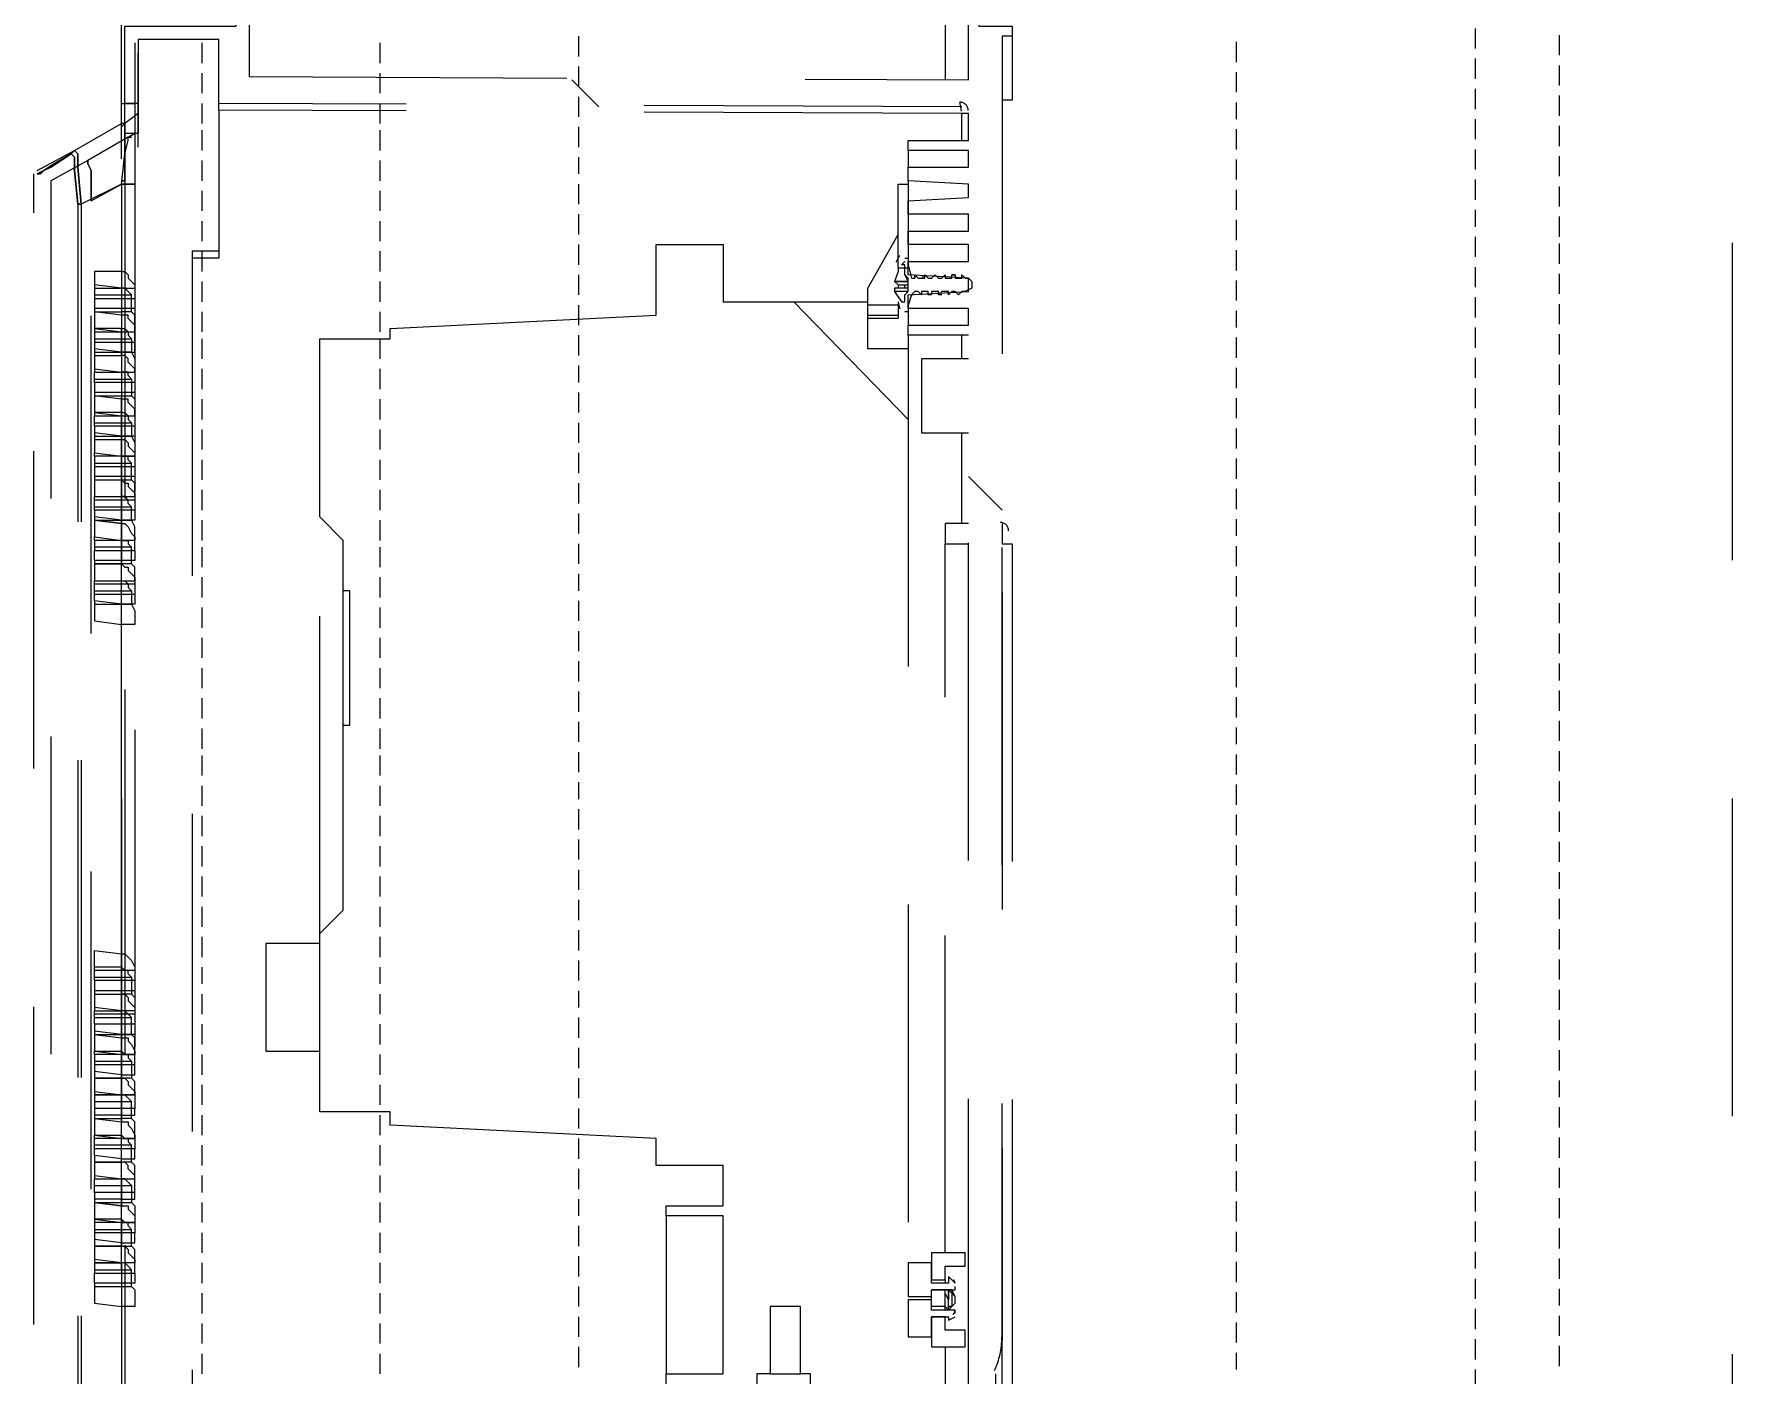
# Model space of a CAD drawing. Header units: metres. Extents: x 2999 to 3164, y 1641 to 1678.
# Drawn here: x 3140.785 to 3141.854, y 1662.166 to 1663.01 of the extents above; entities that cross this region are included whole.
import ezdxf

# ---------------------------------------------------------------- set-up
doc = ezdxf.new("R2010")
doc.units = ezdxf.units.M
doc.linetypes.add('CONTORNO_QUADRO_T', pattern=[0.35, 0.2, -0.15])
doc.layers.add('PDF28_Geometry', color=7, linetype='Continuous')

msp = doc.modelspace()

# ---------------------------------------------------------------- linework, layer by layer
at = {"layer": 'PDF28_Geometry', "linetype": 'CONTORNO_QUADRO_T'}
msp.add_line((3141.8539, 1668.4789), (3141.8539, 1660.4817), dxfattribs=at)
at = {"layer": 'PDF28_Geometry', "linetype": 'CONTORNO_QUADRO_T', "lineweight": 25}
for points in [[(3140.8399, 1660.4817), (3140.8399, 1668.3429), (3140.8399, 1668.4789), (3140.8399, 1662.1051)], [(3140.8907, 1662.992), (3140.8907, 1663.0047)], [(3141.0029, 1662.992), (3141.0029, 1663.0047)], [(3140.8907, 1662.973), (3140.8907, 1662.9857)], [(3141.0029, 1662.973), (3141.0029, 1662.9857)], [(3140.8907, 1662.9539), (3140.8907, 1662.9666)], [(3141.0029, 1662.9539), (3141.0029, 1662.9666)], [(3140.8907, 1662.937), (3140.8907, 1662.9497)], [(3141.0029, 1662.937), (3141.0029, 1662.9497)], [(3140.8907, 1662.9179), (3140.8907, 1662.9306)], [(3141.0029, 1662.9179), (3141.0029, 1662.9306)], [(3140.8907, 1662.8989), (3140.8907, 1662.9116)], [(3141.0029, 1662.8989), (3141.0029, 1662.9116)], [(3140.8907, 1662.8798), (3140.8907, 1662.8925)], [(3141.0029, 1662.8798), (3141.0029, 1662.8925)], [(3140.8907, 1662.8608), (3140.8907, 1662.8735)], [(3141.0029, 1662.8608), (3141.0029, 1662.8735)], [(3140.8907, 1662.8417), (3140.8907, 1662.8544)], [(3141.0029, 1662.8417), (3141.0029, 1662.8544)], [(3140.8907, 1662.8227), (3140.8907, 1662.8354)], [(3141.0029, 1662.8227), (3141.0029, 1662.8354)], [(3140.8907, 1662.8057), (3140.8907, 1662.8184)], [(3141.0029, 1662.8057), (3141.0029, 1662.8184)], [(3140.8907, 1662.7867), (3140.8907, 1662.7994)], [(3141.0029, 1662.7867), (3141.0029, 1662.7994)], [(3140.8907, 1662.7676), (3140.8907, 1662.7803)], [(3141.0029, 1662.7676), (3141.0029, 1662.7803)], [(3140.8907, 1662.7486), (3140.8907, 1662.7613)], [(3141.0029, 1662.7486), (3141.0029, 1662.7613)], [(3140.8907, 1662.7295), (3140.8907, 1662.7422)], [(3141.0029, 1662.7295), (3141.0029, 1662.7422)], [(3140.8907, 1662.7105), (3140.8907, 1662.7232)], [(3141.0029, 1662.7105), (3141.0029, 1662.7232)], [(3140.8907, 1662.6914), (3140.8907, 1662.7041)], [(3141.0029, 1662.6914), (3141.0029, 1662.7041)], [(3140.8907, 1662.6745), (3140.8907, 1662.6872)], [(3141.0029, 1662.6745), (3141.0029, 1662.6872)], [(3140.8907, 1662.6555), (3140.8907, 1662.6682)], [(3141.0029, 1662.6555), (3141.0029, 1662.6682)], [(3140.8907, 1662.6364), (3140.8907, 1662.6491)], [(3141.0029, 1662.6364), (3141.0029, 1662.6491)], [(3140.8907, 1662.6174), (3140.8907, 1662.6301)], [(3141.0029, 1662.6174), (3141.0029, 1662.6301)], [(3140.8907, 1662.5983), (3140.8907, 1662.611)], [(3141.0029, 1662.5983), (3141.0029, 1662.611)], [(3140.8907, 1662.5793), (3140.8907, 1662.592)], [(3141.0029, 1662.5793), (3141.0029, 1662.592)], [(3140.8907, 1662.5602), (3140.8907, 1662.5729)], [(3141.0029, 1662.5602), (3141.0029, 1662.5729)], [(3140.8907, 1662.5433), (3140.8907, 1662.556)], [(3141.0029, 1662.5433), (3141.0029, 1662.556)], [(3140.8907, 1662.5242), (3140.8907, 1662.5369)], [(3141.0029, 1662.5242), (3141.0029, 1662.5369)], [(3140.8907, 1662.5052), (3140.8907, 1662.5179)], [(3141.0029, 1662.5052), (3141.0029, 1662.5179)], [(3140.8907, 1662.4861), (3140.8907, 1662.4988)], [(3141.0029, 1662.4861), (3141.0029, 1662.4988)], [(3140.8907, 1662.4671), (3140.8907, 1662.4798)], [(3141.0029, 1662.4671), (3141.0029, 1662.4798)], [(3140.8907, 1662.448), (3140.8907, 1662.4607)], [(3141.0029, 1662.448), (3141.0029, 1662.4607)], [(3140.8907, 1662.429), (3140.8907, 1662.4417)], [(3141.0029, 1662.429), (3141.0029, 1662.4417)], [(3140.8907, 1662.4121), (3140.8907, 1662.4226)], [(3141.0029, 1662.4121), (3141.0029, 1662.4226)], [(3140.8907, 1662.393), (3140.8907, 1662.4057)], [(3141.0029, 1662.393), (3141.0029, 1662.4057)], [(3140.8907, 1662.374), (3140.8907, 1662.3867)], [(3141.0029, 1662.374), (3141.0029, 1662.3867)], [(3140.8907, 1662.3549), (3140.8907, 1662.3676)], [(3141.0029, 1662.3549), (3141.0029, 1662.3676)], [(3140.8907, 1662.3359), (3140.8907, 1662.3486)], [(3141.0029, 1662.3359), (3141.0029, 1662.3486)], [(3140.8907, 1662.3168), (3140.8907, 1662.3295)], [(3141.0029, 1662.3168), (3141.0029, 1662.3295)], [(3140.8907, 1662.2978), (3140.8907, 1662.3105)], [(3141.0029, 1662.2978), (3141.0029, 1662.3105)], [(3140.8907, 1662.2808), (3140.8907, 1662.2914)], [(3141.0029, 1662.2808), (3141.0029, 1662.2914)], [(3140.8907, 1662.2618), (3140.8907, 1662.2745)], [(3141.0029, 1662.2618), (3141.0029, 1662.2745)], [(3140.8907, 1662.2427), (3140.8907, 1662.2554)], [(3141.0029, 1662.2427), (3141.0029, 1662.2554)], [(3140.8907, 1662.2237), (3140.8907, 1662.2364)], [(3141.0029, 1662.2237), (3141.0029, 1662.2364)], [(3140.8907, 1662.2046), (3140.8907, 1662.2173)], [(3141.0029, 1662.2046), (3141.0029, 1662.2173)], [(3140.8907, 1662.1856), (3140.8907, 1662.1983)], [(3141.0029, 1662.1856), (3141.0029, 1662.1983)], [(3140.8907, 1662.1665), (3140.8907, 1662.1792)], [(3141.0029, 1662.1665), (3141.0029, 1662.1792)]]:
    msp.add_lwpolyline(points, dxfattribs=at)
at = {"layer": 'PDF28_Geometry', "linetype": 'CONTORNO_QUADRO_T', "lineweight": 15}
for points in [[(3141.3691, 1662.9645), (3140.9013, 1662.9666), (3140.9013, 1663.0068), (3140.8505, 1663.0068), (3140.8505, 1662.9666), (3140.842, 1662.9666), (3140.842, 1663.0153), (3140.9119, 1663.0153), (3140.914, 1663.0216), (3140.9203, 1663.0216), (3140.9203, 1662.9835), (3141.3733, 1662.9814), (3141.3733, 1663.0216), (3141.3797, 1663.0216), (3141.3797, 1663.0153), (3141.4008, 1663.0153), (3141.4008, 1663.0089), (3141.3945, 1663.0089), (3141.3945, 1662.1877)], [(3140.9203, 1663.0216), (3141.3585, 1663.0216), (3141.3585, 1662.9814)], [(3141.4008, 1663.0089), (3141.4008, 1662.9687), (3141.3945, 1662.9687)], [(3141.5418, 1663.0054), (3141.5418, 1662.9927)], [(3141.6921, 1663.0139), (3141.6921, 1663.0012)], [(3141.745, 1663.0097), (3141.745, 1662.997)], [(3141.6921, 1662.9949), (3141.6921, 1662.9822)], [(3141.5418, 1662.9864), (3141.5418, 1662.9737)], [(3141.745, 1662.9906), (3141.745, 1662.9779)], [(3141.6921, 1662.9758), (3141.6921, 1662.9631)], [(3140.8505, 1662.9666), (3140.8505, 1662.9476), (3140.842, 1662.9476), (3140.842, 1662.9666)], [(3141.3733, 1661.7898), (3141.3733, 1662.8206), (3141.3352, 1662.8206), (3141.3352, 1662.8269), (3141.3733, 1662.8269), (3141.3733, 1662.8375), (3141.3352, 1662.8375), (3141.3352, 1662.846), (3141.3733, 1662.8481), (3141.3733, 1662.8565), (3141.3352, 1662.8587), (3141.3352, 1662.8671), (3141.3733, 1662.8671), (3141.3733, 1662.8777), (3141.3352, 1662.8777), (3141.3352, 1662.8862), (3141.3733, 1662.8862), (3141.3733, 1662.8968), (3141.3352, 1662.8968), (3141.3352, 1662.9052), (3141.3733, 1662.9073), (3141.3733, 1662.9158), (3141.3352, 1662.9179), (3141.3352, 1662.9264), (3141.3733, 1662.9264), (3141.3733, 1662.937), (3141.3352, 1662.937), (3141.3352, 1662.9433), (3141.3733, 1662.9433), (3141.3733, 1662.9603), (3141.3691, 1662.9603), (3140.9013, 1662.9624), (3140.9013, 1662.9666)], [(3141.5418, 1662.9673), (3141.5418, 1662.9568)], [(3141.745, 1662.9716), (3141.745, 1662.9589)], [(3140.8399, 1662.9158), (3140.8145, 1662.9031), (3140.8124, 1662.9264), (3140.8124, 1662.9349), (3140.8103, 1662.937), (3140.8399, 1662.9539)], [(3140.9013, 1662.9624), (3140.9013, 1662.8692), (3140.8844, 1662.8692), (3140.8844, 1661.7644)], [(3141.6921, 1662.9568), (3141.6921, 1662.9441)], [(3141.745, 1662.9525), (3141.745, 1662.9398)], [(3140.842, 1662.9476), (3140.842, 1661.449)], [(3141.5418, 1662.9504), (3141.5418, 1662.9377)], [(3140.787, 1662.9243), (3140.8103, 1662.937), (3140.8082, 1662.9349), (3140.7976, 1662.9285), (3140.7912, 1662.9243), (3140.787, 1662.9222), (3140.7891, 1662.9222)], [(3140.806, 1662.9349), (3140.8082, 1662.9349), (3140.8103, 1662.9327), (3140.8103, 1662.9243), (3140.8124, 1662.9031), (3140.8124, 1661.3453), (3140.8103, 1661.3241), (3140.8103, 1661.3177), (3140.8082, 1661.3156), (3140.787, 1661.3156), (3140.7891, 1661.3135)], [(3141.3352, 1662.937), (3141.3352, 1662.9264)], [(3141.5418, 1662.9314), (3141.5418, 1662.9187)], [(3141.6921, 1662.9377), (3141.6921, 1662.925)], [(3141.745, 1662.9335), (3141.745, 1662.9208)], [(3140.7849, 1661.4977), (3140.7849, 1662.9222)], [(3141.1828, 1662.1602), (3141.1828, 1662.1665), (3141.2188, 1662.1665), (3141.2188, 1662.266), (3141.1828, 1662.266), (3141.1828, 1662.2724), (3141.2188, 1662.2724), (3141.2188, 1662.2978), (3141.1765, 1662.2978), (3141.1765, 1662.3147), (3141.0092, 1662.3232), (3141.0092, 1662.3316), (3140.9648, 1662.3316), (3140.9648, 1662.4438), (3140.9796, 1662.4586), (3140.9796, 1662.575), (3140.9838, 1662.575), (3140.9838, 1662.6597), (3140.9796, 1662.6597), (3140.9796, 1662.6914), (3140.9648, 1662.7063), (3140.9648, 1662.8184), (3141.0092, 1662.8184), (3141.0092, 1662.8248), (3141.1765, 1662.8333), (3141.1765, 1662.8777), (3141.2188, 1662.8777), (3141.2188, 1662.8417), (3141.3098, 1662.8417), (3141.3098, 1662.8502), (3141.3289, 1662.8841), (3141.3289, 1662.9137)], [(3141.3289, 1662.9137), (3141.3289, 1662.9137)], [(3141.3352, 1662.9179), (3141.3352, 1662.9158)], [(3141.5418, 1662.9123), (3141.5418, 1662.8996)], [(3141.6921, 1662.9187), (3141.6921, 1662.906)], [(3141.745, 1662.9144), (3141.745, 1662.9017)], [(3140.8124, 1662.9031), (3140.8145, 1662.9031), (3140.8145, 1661.3453), (3140.8124, 1661.3453)], [(3141.6921, 1662.8996), (3141.6921, 1662.889)], [(3141.5418, 1662.8933), (3141.5418, 1662.8806)], [(3141.745, 1662.8954), (3141.745, 1662.8827)], [(3141.6921, 1662.8827), (3141.6921, 1662.87)], [(3141.745, 1662.8784), (3141.745, 1662.8657)], [(3140.9013, 1662.8735), (3140.8844, 1662.8735), (3140.8844, 1662.8692)], [(3141.3352, 1662.8502), (3141.3267, 1662.8502), (3141.3267, 1662.8481), (3141.331, 1662.8417), (3141.3331, 1662.8417), (3141.3331, 1662.846), (3141.3352, 1662.8481), (3141.3352, 1662.8565), (3141.3331, 1662.8587), (3141.3331, 1662.865), (3141.331, 1662.865), (3141.3331, 1662.8671)], [(3141.3331, 1662.8692), (3141.3352, 1662.8692)], [(3141.3331, 1662.8671), (3141.3331, 1662.8671)], [(3141.3352, 1662.8671), (3141.3352, 1662.865), (3141.3373, 1662.8565), (3141.3394, 1662.8565), (3141.3394, 1662.8587), (3141.3416, 1662.8565), (3141.3458, 1662.8565), (3141.3458, 1662.8587), (3141.3479, 1662.8565), (3141.35, 1662.8565), (3141.3521, 1662.8587), (3141.3543, 1662.8565), (3141.3564, 1662.8565), (3141.3585, 1662.8587), (3141.3585, 1662.8565), (3141.3627, 1662.8565), (3141.3627, 1662.8587), (3141.3648, 1662.8587), (3141.3648, 1662.8565), (3141.3691, 1662.8565), (3141.3691, 1662.8587), (3141.3712, 1662.8565), (3141.3733, 1662.8565), (3141.3754, 1662.8544), (3141.3754, 1662.8502), (3141.3712, 1662.8481), (3141.3691, 1662.8481), (3141.367, 1662.846), (3141.3648, 1662.8481), (3141.3627, 1662.8481), (3141.3606, 1662.846), (3141.3606, 1662.8481), (3141.3564, 1662.8481), (3141.3543, 1662.846), (3141.3543, 1662.8481), (3141.35, 1662.8481), (3141.35, 1662.846), (3141.3479, 1662.846), (3141.3479, 1662.8481), (3141.3437, 1662.8481), (3141.3437, 1662.846), (3141.3416, 1662.8481), (3141.3394, 1662.8481), (3141.3373, 1662.846), (3141.3352, 1662.8396), (3141.3352, 1662.8375), (3141.3352, 1662.8269)], [(3141.5418, 1662.8742), (3141.5418, 1662.8615)], [(3141.3289, 1662.8629), (3141.3289, 1662.8608), (3141.3267, 1662.8544), (3141.3289, 1662.8523), (3141.3289, 1662.8502)], [(3141.3352, 1662.8544), (3141.3331, 1662.8587)], [(3141.3394, 1662.8587), (3141.3394, 1662.8565)], [(3141.3394, 1662.8587), (3141.3394, 1662.8587)], [(3141.3394, 1662.8565), (3141.3394, 1662.8565)], [(3141.3458, 1662.8587), (3141.3437, 1662.8565), (3141.3458, 1662.8565)], [(3141.35, 1662.8565), (3141.35, 1662.8565)], [(3141.35, 1662.8565), (3141.35, 1662.8565)], [(3141.3521, 1662.8587), (3141.3521, 1662.8587)], [(3141.3564, 1662.8565), (3141.3564, 1662.8565)], [(3141.3564, 1662.8565), (3141.3564, 1662.8565)], [(3141.3585, 1662.8587), (3141.3585, 1662.8587)], [(3141.3648, 1662.8587), (3141.3627, 1662.8587)], [(3141.3627, 1662.8565), (3141.3627, 1662.8565)], [(3141.3627, 1662.8565), (3141.3627, 1662.8565)], [(3141.3691, 1662.8587), (3141.3691, 1662.8587)], [(3141.3691, 1662.8565), (3141.3691, 1662.8565)], [(3141.3691, 1662.8565), (3141.3691, 1662.8565)], [(3141.6921, 1662.8636), (3141.6921, 1662.8509)], [(3141.745, 1662.8594), (3141.745, 1662.8467)], [(3141.3267, 1662.8544), (3141.3352, 1662.8544), (3141.3267, 1662.8544)], [(3141.3352, 1662.8481), (3141.3267, 1662.8481)], [(3141.3289, 1662.8523), (3141.3289, 1662.8523)], [(3141.3331, 1662.8502), (3141.3331, 1662.8523), (3141.3352, 1662.8523)], [(3141.3373, 1662.846), (3141.3394, 1662.8481)], [(3141.3373, 1662.846), (3141.3373, 1662.846)], [(3141.3394, 1662.8481), (3141.3394, 1662.8481)], [(3141.3437, 1662.8481), (3141.3437, 1662.8481)], [(3141.3458, 1662.8481), (3141.3437, 1662.8481)], [(3141.3437, 1662.846), (3141.3437, 1662.846)], [(3141.35, 1662.8481), (3141.35, 1662.8481)], [(3141.35, 1662.8481), (3141.35, 1662.8481)], [(3141.35, 1662.846), (3141.35, 1662.846)], [(3141.3564, 1662.8481), (3141.3564, 1662.8481)], [(3141.3564, 1662.8481), (3141.3564, 1662.8481)], [(3141.3606, 1662.846), (3141.3606, 1662.846)], [(3141.3627, 1662.8481), (3141.3627, 1662.8481)], [(3141.3627, 1662.8481), (3141.3627, 1662.8481)], [(3141.3691, 1662.8481), (3141.3691, 1662.8481)], [(3141.3691, 1662.8481), (3141.3691, 1662.8481)], [(3141.5418, 1662.8552), (3141.5418, 1662.8425)], [(3140.8399, 1662.8375), (3140.823, 1662.8375), (3140.823, 1662.8248), (3140.8399, 1662.8227)], [(3140.823, 1662.8354), (3140.8399, 1662.8354)], [(3141.3352, 1662.8206), (3141.3352, 1662.8121), (3141.3098, 1662.8121), (3141.3098, 1662.8417)], [(3141.3289, 1662.8396), (3141.3098, 1662.8396)], [(3141.3331, 1662.8375), (3141.3331, 1662.8375)], [(3141.3352, 1662.8354), (3141.3331, 1662.8354)], [(3141.5418, 1662.8361), (3141.5418, 1662.8255)], [(3141.6921, 1662.8446), (3141.6921, 1662.8319)], [(3141.745, 1662.8403), (3141.745, 1662.8276)], [(3141.3098, 1662.8333), (3141.3289, 1662.8333)], [(3141.6921, 1662.8255), (3141.6921, 1662.8128)], [(3141.5418, 1662.8192), (3141.5418, 1662.8065)], [(3141.745, 1662.8213), (3141.745, 1662.8086)], [(3140.823, 1662.81), (3140.8399, 1662.81), (3140.823, 1662.8121), (3140.823, 1662.7973), (3140.8399, 1662.7973)], [(3141.3352, 1662.8121), (3141.3352, 1662.1602)], [(3141.3733, 1662.8057), (3141.3437, 1662.8057), (3141.3437, 1662.7592), (3141.3733, 1662.7592)], [(3141.6921, 1662.8065), (3141.6921, 1662.7938)], [(3141.745, 1662.8022), (3141.745, 1662.7895)], [(3141.5418, 1662.8001), (3141.5418, 1662.7874)], [(3140.8399, 1662.7846), (3140.823, 1662.7846), (3140.823, 1662.7719), (3140.8399, 1662.7698)], [(3140.823, 1662.7825), (3140.8399, 1662.7825)], [(3141.5418, 1662.7811), (3141.5418, 1662.7684)], [(3141.6921, 1662.7874), (3141.6921, 1662.7747)], [(3141.745, 1662.7832), (3141.745, 1662.7705)], [(3141.5418, 1662.762), (3141.5418, 1662.7493)], [(3141.6921, 1662.7684), (3141.6921, 1662.7578)], [(3141.745, 1662.7641), (3141.745, 1662.7514)], [(3140.823, 1662.7571), (3140.8399, 1662.7571), (3140.823, 1662.7592), (3140.823, 1662.7465), (3140.8399, 1662.7444)], [(3141.6921, 1662.7514), (3141.6921, 1662.7387)], [(3141.5418, 1662.743), (3141.5418, 1662.7303)], [(3141.745, 1662.7472), (3141.745, 1662.7345)], [(3140.8399, 1662.7317), (3140.823, 1662.7317), (3140.823, 1662.719), (3140.8399, 1662.719)], [(3140.823, 1662.7295), (3140.8399, 1662.7295)], [(3141.6921, 1662.7324), (3141.6921, 1662.7197)], [(3141.745, 1662.7282), (3141.745, 1662.7155)], [(3141.5418, 1662.7239), (3141.5418, 1662.7112)], [(3140.823, 1662.7041), (3140.8399, 1662.7041), (3140.823, 1662.7063), (3140.823, 1662.6936), (3140.8399, 1662.6914)], [(3140.9648, 1662.4438), (3140.9648, 1662.7063)], [(3141.6921, 1662.7133), (3141.6921, 1662.7006)], [(3141.745, 1662.7091), (3141.745, 1662.6964)], [(3141.3733, 1662.702), (3141.3585, 1662.702), (3141.3585, 1662.6893)], [(3141.3945, 1662.702), (3141.3945, 1662.702)], [(3141.5418, 1662.7049), (3141.5418, 1662.6943)], [(3141.3585, 1662.2427), (3141.3585, 1662.6893), (3141.3733, 1662.6893)], [(3141.5418, 1662.6879), (3141.5418, 1662.6752)], [(3141.6921, 1662.6943), (3141.6921, 1662.6816)], [(3141.745, 1662.6901), (3141.745, 1662.6774)], [(3140.8399, 1662.6787), (3140.823, 1662.6787), (3140.823, 1662.666), (3140.8399, 1662.666)], [(3140.823, 1662.6766), (3140.8399, 1662.6766)], [(3141.6921, 1662.6752), (3141.6921, 1662.6625)], [(3141.5418, 1662.6689), (3141.5418, 1662.6562)], [(3141.745, 1662.671), (3141.745, 1662.6583)], [(3140.823, 1662.6512), (3140.8399, 1662.6512), (3140.823, 1662.6534), (3140.823, 1662.6407), (3140.8399, 1662.6385)], [(3140.9796, 1662.575), (3140.9796, 1662.6597)], [(3141.6921, 1662.6562), (3141.6921, 1662.6435)], [(3141.5418, 1662.6498), (3141.5418, 1662.6371)], [(3141.745, 1662.652), (3141.745, 1662.6393)], [(3141.6921, 1662.6371), (3141.6921, 1662.6266)], [(3141.745, 1662.6329), (3141.745, 1662.6202)], [(3141.5418, 1662.6308), (3141.5418, 1662.6181)], [(3141.5418, 1662.6117), (3141.5418, 1662.599)], [(3141.6921, 1662.6202), (3141.6921, 1662.6075)], [(3141.745, 1662.6139), (3141.745, 1662.6033)], [(3141.6921, 1662.6012), (3141.6921, 1662.5885)], [(3141.5418, 1662.5927), (3141.5418, 1662.58)], [(3141.745, 1662.5969), (3141.745, 1662.5842)], [(3141.6921, 1662.5821), (3141.6921, 1662.5694)], [(3141.745, 1662.5779), (3141.745, 1662.5652)], [(3141.5418, 1662.5736), (3141.5418, 1662.5631)], [(3141.5418, 1662.5567), (3141.5418, 1662.544)], [(3141.6921, 1662.5631), (3141.6921, 1662.5504)], [(3141.745, 1662.5588), (3141.745, 1662.5461)], [(3141.5418, 1662.5377), (3141.5418, 1662.525)], [(3141.6921, 1662.544), (3141.6921, 1662.5313)], [(3141.745, 1662.5398), (3141.745, 1662.5271)], [(3141.6921, 1662.525), (3141.6921, 1662.5123)], [(3141.5418, 1662.5186), (3141.5418, 1662.5059)], [(3141.745, 1662.5207), (3141.745, 1662.508)], [(3141.6921, 1662.5059), (3141.6921, 1662.4953)], [(3141.5418, 1662.4996), (3141.5418, 1662.4869)], [(3141.745, 1662.5017), (3141.745, 1662.489)], [(3141.6921, 1662.489), (3141.6921, 1662.4763)], [(3141.745, 1662.4826), (3141.745, 1662.472)], [(3141.5418, 1662.4805), (3141.5418, 1662.4678)], [(3141.5418, 1662.4615), (3141.5418, 1662.4488)], [(3141.6921, 1662.4699), (3141.6921, 1662.4572)], [(3141.745, 1662.4657), (3141.745, 1662.453)], [(3141.6921, 1662.4509), (3141.6921, 1662.4382)], [(3141.5418, 1662.4424), (3141.5418, 1662.4318)], [(3141.745, 1662.4466), (3141.745, 1662.4339)], [(3140.9648, 1662.4375), (3140.9309, 1662.4375), (3140.9309, 1662.3697), (3140.9648, 1662.3697)], [(3141.6921, 1662.4318), (3141.6921, 1662.4191)], [(3141.5418, 1662.4255), (3141.5418, 1662.4128)], [(3141.745, 1662.4276), (3141.745, 1662.4149)], [(3140.8399, 1662.4078), (3140.823, 1662.4078), (3140.823, 1662.3951), (3140.8399, 1662.3951)], [(3141.6921, 1662.4128), (3141.6921, 1662.4001)], [(3141.745, 1662.4085), (3141.745, 1662.3958)], [(3140.823, 1662.4057), (3140.8399, 1662.4057)], [(3141.5418, 1662.4064), (3141.5418, 1662.3937)], [(3141.5418, 1662.3874), (3141.5418, 1662.3747)], [(3141.6921, 1662.3937), (3141.6921, 1662.381)], [(3141.745, 1662.3895), (3141.745, 1662.3768)], [(3140.823, 1662.3803), (3140.8399, 1662.3803), (3140.823, 1662.3824), (3140.823, 1662.3697), (3140.8399, 1662.3676)], [(3141.6921, 1662.3747), (3141.6921, 1662.3641)], [(3141.5418, 1662.3683), (3141.5418, 1662.3556)], [(3141.745, 1662.3704), (3141.745, 1662.3577)], [(3140.8399, 1662.3549), (3140.823, 1662.357), (3140.823, 1662.3422), (3140.8399, 1662.3422)], [(3141.6921, 1662.3577), (3141.6921, 1662.345)], [(3140.823, 1662.3528), (3140.8399, 1662.3528)], [(3141.5418, 1662.3493), (3141.5418, 1662.3366)], [(3141.745, 1662.3514), (3141.745, 1662.3408)], [(3141.6921, 1662.3387), (3141.6921, 1662.326)], [(3141.745, 1662.3345), (3141.745, 1662.3218)], [(3140.8399, 1662.3295), (3140.823, 1662.3295), (3140.823, 1662.3168), (3140.8399, 1662.3147)], [(3140.823, 1662.3274), (3140.8399, 1662.3274)], [(3141.5418, 1662.3302), (3141.5418, 1662.3175)], [(3141.5418, 1662.3112), (3141.5418, 1662.3006)], [(3141.6921, 1662.3196), (3141.6921, 1662.3069)], [(3141.745, 1662.3154), (3141.745, 1662.3027)], [(3140.8399, 1662.302), (3140.823, 1662.3041), (3140.823, 1662.2893), (3140.8399, 1662.2893)], [(3140.823, 1662.2999), (3140.8399, 1662.2999)], [(3141.6921, 1662.3006), (3141.6921, 1662.2879)], [(3141.5418, 1662.2942), (3141.5418, 1662.2815)], [(3141.745, 1662.2964), (3141.745, 1662.2837)], [(3141.6921, 1662.2815), (3141.6921, 1662.2688)], [(3140.8399, 1662.2766), (3140.823, 1662.2766), (3140.823, 1662.2639), (3140.8399, 1662.2618)], [(3140.823, 1662.2745), (3140.8399, 1662.2745)], [(3141.5418, 1662.2752), (3141.5418, 1662.2625)], [(3141.745, 1662.2773), (3141.745, 1662.2646)], [(3141.1828, 1662.266), (3141.1828, 1662.1665)], [(3141.6921, 1662.2625), (3141.6921, 1662.2498)], [(3141.745, 1662.2583), (3141.745, 1662.2456)], [(3140.8399, 1662.2491), (3140.823, 1662.2512), (3140.823, 1662.2364), (3140.8399, 1662.2364)], [(3140.823, 1662.247), (3140.8399, 1662.247)], [(3141.5418, 1662.2561), (3141.5418, 1662.2434)], [(3141.5418, 1662.2371), (3141.5418, 1662.2244)], [(3141.6921, 1662.2434), (3141.6921, 1662.2329)], [(3141.745, 1662.2392), (3141.745, 1662.2265)], [(3141.3585, 1662.2258), (3141.3585, 1662.2237)], [(3141.6921, 1662.2265), (3141.6921, 1662.2138)], [(3140.8399, 1662.2237), (3140.823, 1662.2237), (3140.823, 1662.211), (3140.8399, 1662.2089)], [(3140.823, 1662.2216), (3140.8399, 1662.2216)], [(3141.3648, 1662.2152), (3141.3627, 1662.2194), (3141.3606, 1662.2194), (3141.3585, 1662.2194), (3141.35, 1662.2194)], [(3141.35, 1662.2131), (3141.35, 1662.2152)], [(3141.3585, 1662.2089), (3141.3585, 1662.2194)], [(3141.3606, 1662.2194), (3141.3627, 1662.2194), (3141.3627, 1662.2173), (3141.3627, 1662.2089), (3141.3606, 1662.2089), (3141.3606, 1662.2131), (3141.3585, 1662.2173)], [(3141.3648, 1662.211), (3141.3627, 1662.2089), (3141.3606, 1662.2067), (3141.3606, 1662.2089), (3141.3627, 1662.2089), (3141.3648, 1662.211), (3141.3648, 1662.2152), (3141.3606, 1662.2194), (3141.3606, 1662.2173)], [(3141.3606, 1662.2194), (3141.3606, 1662.2194)], [(3141.3648, 1662.2152), (3141.3648, 1662.2152)], [(3141.5418, 1662.218), (3141.5418, 1662.2053)], [(3141.745, 1662.2202), (3141.745, 1662.2096)], [(3141.2738, 1662.1602), (3141.2738, 1662.1665), (3141.2675, 1662.1665), (3141.2675, 1662.2089), (3141.2484, 1662.2089), (3141.2484, 1662.1665), (3141.24, 1662.1665), (3141.24, 1662.1602)], [(3141.3648, 1662.2046), (3141.3648, 1662.2067), (3141.35, 1662.2067), (3141.35, 1662.2131), (3141.3352, 1662.2131), (3141.3352, 1662.1898), (3141.35, 1662.1898), (3141.35, 1662.2025), (3141.3606, 1662.2025), (3141.3606, 1662.2004), (3141.3648, 1662.2025)], [(3141.3585, 1662.2067), (3141.3585, 1662.2089), (3141.35, 1662.2089)], [(3141.35, 1662.2067), (3141.35, 1662.2067)], [(3141.3585, 1662.2067), (3141.3585, 1662.2067)], [(3141.3606, 1662.2067), (3141.3606, 1662.2067)], [(3141.3627, 1662.2089), (3141.3627, 1662.2089)], [(3141.3648, 1662.211), (3141.3648, 1662.211)], [(3141.6921, 1662.2075), (3141.6921, 1662.1948)], [(3141.3585, 1662.2025), (3141.3585, 1662.2025)], [(3141.5418, 1662.199), (3141.5418, 1662.1863)], [(3141.745, 1662.2032), (3141.745, 1662.1905)], [(3141.3585, 1662.1835), (3141.3585, 1662.1369), (3141.3733, 1662.1369)], [(3141.6921, 1662.1884), (3141.6921, 1662.1757)], [(3141.745, 1662.1842), (3141.745, 1662.1715)], [(3141.5418, 1662.1799), (3141.5418, 1662.1694)], [(3141.2484, 1662.1665), (3141.2569, 1662.1665), (3141.2675, 1662.1665)], [(3141.3902, 1662.1665), (3141.3902, 1661.7982)], [(3141.6921, 1662.1694), (3141.6921, 1662.1567)]]:
    msp.add_lwpolyline(points, dxfattribs=at)
at = {"layer": 'PDF28_Geometry', "color": 3, "linetype": 'CONTORNO_QUADRO_T', "lineweight": 25}
for points in [[(3141.1278, 1662.9962), (3141.1278, 1663.0089)], [(3141.1278, 1662.9772), (3141.1278, 1662.9899)], [(3141.1278, 1662.9581), (3141.1278, 1662.9708)], [(3141.1278, 1662.9391), (3141.1278, 1662.9518)], [(3141.1278, 1662.9222), (3141.1278, 1662.9327)], [(3141.1278, 1662.9031), (3141.1278, 1662.9158)], [(3141.1278, 1662.8841), (3141.1278, 1662.8968)], [(3141.1278, 1662.865), (3141.1278, 1662.8777)], [(3141.1278, 1662.846), (3141.1278, 1662.8587)], [(3141.1278, 1662.8269), (3141.1278, 1662.8396)], [(3141.1278, 1662.8079), (3141.1278, 1662.8206)], [(3141.1278, 1662.7909), (3141.1278, 1662.8015)], [(3141.1278, 1662.7719), (3141.1278, 1662.7846)], [(3141.1278, 1662.7528), (3141.1278, 1662.7655)], [(3141.1278, 1662.7338), (3141.1278, 1662.7465)], [(3141.1278, 1662.7147), (3141.1278, 1662.7274)], [(3141.1278, 1662.6957), (3141.1278, 1662.7084)], [(3141.1278, 1662.6766), (3141.1278, 1662.6893)], [(3141.1278, 1662.6597), (3141.1278, 1662.6703)], [(3141.1278, 1662.6407), (3141.1278, 1662.6534)], [(3141.1278, 1662.6216), (3141.1278, 1662.6343)], [(3141.1278, 1662.6026), (3141.1278, 1662.6153)], [(3141.1278, 1662.5835), (3141.1278, 1662.5962)], [(3141.1278, 1662.5645), (3141.1278, 1662.5772)], [(3141.1278, 1662.5454), (3141.1278, 1662.5581)], [(3141.1278, 1662.5285), (3141.1278, 1662.5391)], [(3141.1278, 1662.5094), (3141.1278, 1662.5221)], [(3141.1278, 1662.4904), (3141.1278, 1662.5031)], [(3141.1278, 1662.4713), (3141.1278, 1662.484)], [(3141.1278, 1662.4523), (3141.1278, 1662.465)], [(3141.1278, 1662.4332), (3141.1278, 1662.4459)], [(3141.1278, 1662.4142), (3141.1278, 1662.4269)], [(3141.1278, 1662.3972), (3141.1278, 1662.4078)], [(3141.1278, 1662.3782), (3141.1278, 1662.3909)], [(3141.1278, 1662.3591), (3141.1278, 1662.3718)], [(3141.1278, 1662.3401), (3141.1278, 1662.3528)], [(3141.1278, 1662.321), (3141.1278, 1662.3337)], [(3141.1278, 1662.302), (3141.1278, 1662.3147)], [(3141.1278, 1662.2829), (3141.1278, 1662.2956)], [(3141.1278, 1662.266), (3141.1278, 1662.2766)], [(3141.1278, 1662.247), (3141.1278, 1662.2597)], [(3141.1278, 1662.2279), (3141.1278, 1662.2406)], [(3141.1278, 1662.2089), (3141.1278, 1662.2216)], [(3141.1278, 1662.1898), (3141.1278, 1662.2025)], [(3141.1278, 1662.1708), (3141.1278, 1662.1835)]]:
    msp.add_lwpolyline(points, dxfattribs=at)
at = {"layer": 'PDF28_Geometry', "linetype": 'CONTORNO_QUADRO_T', "lineweight": 0}
for points in [[(3140.8484, 1663.0047), (3140.8484, 1662.9454), (3140.8484, 1662.9222), (3140.8484, 1662.2808), (3140.8484, 1662.2893)], [(3140.8505, 1662.9391), (3140.8505, 1662.9941), (3140.8505, 1662.9984), (3140.8505, 1662.9941)], [(3141.1405, 1662.9645), (3141.1235, 1662.9814)], [(3140.8399, 1662.9666), (3140.8484, 1662.9666)], [(3140.8505, 1662.9603), (3140.842, 1662.9539), (3140.8399, 1662.9518), (3140.842, 1662.9539), (3140.842, 1662.9518), (3140.842, 1662.9433), (3140.842, 1662.9179), (3140.842, 1662.9433), (3140.842, 1662.9518), (3140.842, 1662.9539), (3140.8399, 1662.9539)], [(3140.8399, 1662.9158), (3140.842, 1662.9349), (3140.8441, 1662.9433), (3140.8441, 1662.9454), (3140.8187, 1662.9306), (3140.8187, 1662.9285), (3140.8209, 1662.9243), (3140.8209, 1662.9052), (3140.8399, 1662.9158), (3140.842, 1662.9349), (3140.8441, 1662.9433), (3140.8441, 1662.9454), (3140.8463, 1662.9454), (3140.8441, 1662.9454), (3140.8463, 1662.9454)], [(3140.7891, 1662.9222), (3140.7912, 1662.9243), (3140.7955, 1662.9264), (3140.8082, 1662.9349)], [(3140.8209, 1662.2829), (3140.8209, 1662.9052), (3140.8209, 1662.9243), (3140.8187, 1662.9285), (3140.8187, 1662.9306), (3140.7955, 1662.9179), (3140.7955, 1662.321)], [(3140.8082, 1662.9349), (3140.8082, 1662.9349)], [(3140.787, 1662.9222), (3140.787, 1662.9222)], [(3140.842, 1662.9179), (3140.8399, 1662.9179), (3140.842, 1662.9179), (3140.842, 1662.2766)], [(3140.8484, 1662.9158), (3140.8463, 1662.9158), (3140.8399, 1662.9158), (3140.8463, 1662.9158), (3140.8484, 1662.9158), (3140.8463, 1662.9158), (3140.8399, 1662.9158), (3140.8399, 1662.8608), (3140.842, 1662.8608), (3140.8441, 1662.8587), (3140.8441, 1662.8565), (3140.8463, 1662.8544), (3140.8484, 1662.8523), (3140.8484, 1662.8502), (3140.8484, 1662.8438), (3140.8484, 1662.8396), (3140.8484, 1662.8375), (3140.8399, 1662.8375)], [(3140.8399, 1662.8608), (3140.823, 1662.8608), (3140.823, 1662.8502), (3140.823, 1662.8438), (3140.823, 1662.8375)], [(3140.8399, 1662.8502), (3140.823, 1662.8523)], [(3140.823, 1662.8502), (3140.8484, 1662.8502)], [(3140.823, 1662.846), (3140.8463, 1662.846)], [(3140.8463, 1662.8354), (3140.8463, 1662.846), (3140.8441, 1662.8481), (3140.842, 1662.8502), (3140.8399, 1662.8502), (3140.8399, 1662.8333)], [(3140.823, 1662.8438), (3140.8484, 1662.8438)], [(3140.8399, 1662.8248), (3140.823, 1662.8248), (3140.823, 1662.8227), (3140.8484, 1662.8227), (3140.8484, 1662.8269), (3140.8463, 1662.829), (3140.8441, 1662.8311), (3140.8441, 1662.8333), (3140.842, 1662.8333), (3140.8399, 1662.8333), (3140.823, 1662.8354)], [(3140.8399, 1662.8227), (3140.8484, 1662.8227), (3140.8484, 1662.8269), (3140.8484, 1662.829), (3140.8484, 1662.8333), (3140.8463, 1662.8354), (3140.8399, 1662.8354)], [(3141.3352, 1662.7676), (3141.2632, 1662.8417)], [(3140.823, 1662.8227), (3140.823, 1662.8163), (3140.8484, 1662.8163), (3140.8484, 1662.8227)], [(3140.823, 1662.8184), (3140.8463, 1662.8184)], [(3140.823, 1662.8163), (3140.823, 1662.8121)], [(3140.8463, 1662.81), (3140.8399, 1662.81), (3140.8484, 1662.81), (3140.8484, 1662.8142), (3140.8484, 1662.8163)], [(3140.823, 1662.8079), (3140.8399, 1662.8079)], [(3140.823, 1662.7994), (3140.8399, 1662.7973), (3140.8399, 1662.7803)], [(3140.823, 1662.793), (3140.8463, 1662.793), (3140.8441, 1662.7952), (3140.8441, 1662.7973), (3140.842, 1662.7973), (3140.8399, 1662.7973), (3140.8484, 1662.7973)], [(3140.823, 1662.7973), (3140.823, 1662.7973)], [(3140.8463, 1662.793), (3140.8463, 1662.7825), (3140.8484, 1662.7803), (3140.8484, 1662.7761), (3140.8484, 1662.774), (3140.8484, 1662.7698)], [(3140.823, 1662.7909), (3140.823, 1662.7846)], [(3140.8399, 1662.7698), (3140.8484, 1662.7698), (3140.8484, 1662.774), (3140.8463, 1662.7761), (3140.8441, 1662.7782), (3140.8441, 1662.7803), (3140.842, 1662.7803), (3140.8399, 1662.7803), (3140.823, 1662.7825)], [(3140.8484, 1662.7909), (3140.8484, 1662.7867), (3140.8484, 1662.7846), (3140.8399, 1662.7846)], [(3140.8399, 1662.7825), (3140.8463, 1662.7825)], [(3140.8399, 1662.7719), (3140.823, 1662.7719), (3140.823, 1662.7698), (3140.8484, 1662.7698), (3140.8484, 1662.7634), (3140.823, 1662.7634), (3140.823, 1662.7698)], [(3140.8399, 1662.7549), (3140.8399, 1662.7719), (3140.842, 1662.7719), (3140.8441, 1662.7698), (3140.8441, 1662.7676), (3140.8463, 1662.7655), (3140.8463, 1662.7571), (3140.8484, 1662.7528), (3140.8484, 1662.7507), (3140.8484, 1662.7486), (3140.8484, 1662.7444)], [(3140.823, 1662.7655), (3140.8463, 1662.7655)], [(3140.823, 1662.7634), (3140.823, 1662.7592)], [(3140.8484, 1662.7634), (3140.8484, 1662.7613), (3140.8484, 1662.7571), (3140.8399, 1662.7571), (3140.8463, 1662.7571)], [(3140.823, 1662.7549), (3140.8399, 1662.7549), (3140.842, 1662.7549), (3140.8441, 1662.7528), (3140.8441, 1662.7507), (3140.8463, 1662.7486), (3140.8484, 1662.7465), (3140.8484, 1662.7444), (3140.8484, 1662.738), (3140.8484, 1662.7338), (3140.8484, 1662.7317), (3140.8399, 1662.7317)], [(3140.823, 1662.7444), (3140.823, 1662.738), (3140.8484, 1662.738)], [(3140.823, 1662.7401), (3140.8463, 1662.7401)], [(3140.823, 1662.738), (3140.823, 1662.7317)], [(3140.823, 1662.7295), (3140.8399, 1662.7295), (3140.842, 1662.7274), (3140.8441, 1662.7274), (3140.8441, 1662.7253), (3140.8463, 1662.7232), (3140.8484, 1662.7211), (3140.8484, 1662.7168), (3140.823, 1662.7168), (3140.823, 1662.719), (3140.8399, 1662.719), (3140.8484, 1662.719), (3140.8484, 1662.7211), (3140.8484, 1662.7253), (3140.8484, 1662.7274), (3140.8463, 1662.7295)], [(3141.3945, 1662.7105), (3141.3733, 1662.7317)], [(3140.8484, 1662.7105), (3140.8484, 1662.7084), (3140.8484, 1662.7041), (3140.8399, 1662.7041), (3140.8463, 1662.7041), (3140.8463, 1662.7126), (3140.8441, 1662.7147), (3140.8441, 1662.7168), (3140.842, 1662.719), (3140.8399, 1662.719), (3140.8399, 1662.702), (3140.823, 1662.7041), (3140.8399, 1662.702), (3140.842, 1662.702), (3140.8441, 1662.6999), (3140.8463, 1662.6957), (3140.8484, 1662.6936), (3140.8484, 1662.6914), (3140.8484, 1662.6957), (3140.8484, 1662.6978), (3140.8484, 1662.6999), (3140.8463, 1662.7041)], [(3140.8484, 1662.7168), (3140.8484, 1662.7105), (3140.823, 1662.7105), (3140.823, 1662.7168)], [(3140.823, 1662.7126), (3140.8463, 1662.7126)], [(3140.823, 1662.7105), (3140.823, 1662.7063)], [(3140.823, 1662.6914), (3140.823, 1662.6851), (3140.8484, 1662.6851), (3140.8484, 1662.6914), (3140.823, 1662.6914), (3140.823, 1662.6936), (3140.8399, 1662.6914), (3140.842, 1662.6914), (3140.8441, 1662.6914), (3140.8441, 1662.6893), (3140.8463, 1662.6872), (3140.823, 1662.6872)], [(3140.823, 1662.6787), (3140.823, 1662.6851)], [(3140.8484, 1662.6914), (3140.8399, 1662.6914), (3140.8399, 1662.6766)], [(3140.8484, 1662.6851), (3140.8484, 1662.6809), (3140.8484, 1662.6787), (3140.8399, 1662.6787)], [(3140.8463, 1662.6766), (3140.8463, 1662.6872)], [(3140.823, 1662.6534), (3140.823, 1662.6576), (3140.823, 1662.6639), (3140.823, 1662.666), (3140.8399, 1662.666), (3140.8484, 1662.666), (3140.8484, 1662.6682), (3140.8484, 1662.6724), (3140.8484, 1662.6745), (3140.8463, 1662.6766), (3140.8399, 1662.6766), (3140.842, 1662.6745), (3140.8441, 1662.6745), (3140.8441, 1662.6724), (3140.8463, 1662.6703), (3140.8484, 1662.6682), (3140.8484, 1662.6639), (3140.823, 1662.6639)], [(3140.8399, 1662.4311), (3140.8399, 1662.666), (3140.842, 1662.666), (3140.8441, 1662.6639), (3140.8441, 1662.6618), (3140.8463, 1662.6597), (3140.8463, 1662.6512), (3140.8484, 1662.647), (3140.8484, 1662.6449), (3140.8484, 1662.6428), (3140.8484, 1662.6385), (3140.8399, 1662.6385)], [(3140.8484, 1662.6639), (3140.8484, 1662.6576)], [(3140.823, 1662.6597), (3140.8463, 1662.6597)], [(3140.823, 1662.6576), (3140.8484, 1662.6576), (3140.8484, 1662.6555), (3140.8484, 1662.6512), (3140.8399, 1662.6512), (3140.8463, 1662.6512)], [(3140.8463, 1662.4163), (3140.8441, 1662.4184), (3140.8441, 1662.4205), (3140.842, 1662.4205), (3140.8399, 1662.4226), (3140.823, 1662.4226)], [(3140.823, 1662.4057), (3140.8399, 1662.4057), (3140.8399, 1662.4226)], [(3140.8484, 1662.4205), (3140.8484, 1662.4142), (3140.823, 1662.4142), (3140.823, 1662.4205)], [(3140.823, 1662.4163), (3140.8463, 1662.4163), (3140.8463, 1662.4057), (3140.8399, 1662.4057), (3140.842, 1662.4057), (3140.8441, 1662.4036), (3140.8441, 1662.4015), (3140.8463, 1662.3994), (3140.8484, 1662.3972), (3140.8484, 1662.393), (3140.823, 1662.393), (3140.823, 1662.3951)], [(3140.823, 1662.4142), (3140.823, 1662.4078)], [(3140.8484, 1662.4142), (3140.8484, 1662.4099), (3140.8484, 1662.4078), (3140.8399, 1662.4078)], [(3140.8463, 1662.4057), (3140.8484, 1662.4036), (3140.8484, 1662.4015), (3140.8484, 1662.3972), (3140.8484, 1662.3951), (3140.8399, 1662.3951), (3140.823, 1662.3972)], [(3140.8484, 1662.393), (3140.8484, 1662.3867), (3140.823, 1662.3867), (3140.823, 1662.393)], [(3140.823, 1662.3909), (3140.8463, 1662.3909)], [(3140.823, 1662.3867), (3140.823, 1662.3824)], [(3140.8399, 1662.3549), (3140.8484, 1662.3549), (3140.8484, 1662.357), (3140.8484, 1662.3613), (3140.8484, 1662.3676), (3140.8484, 1662.3718), (3140.8484, 1662.374), (3140.8484, 1662.3782), (3140.8463, 1662.3803), (3140.8463, 1662.3909), (3140.8441, 1662.393), (3140.842, 1662.3951), (3140.8399, 1662.3951), (3140.8399, 1662.3782)], [(3140.8484, 1662.3867), (3140.8484, 1662.3845), (3140.8484, 1662.3803), (3140.8399, 1662.3803), (3140.8463, 1662.3803)], [(3140.823, 1662.3803), (3140.8399, 1662.3782), (3140.842, 1662.3782), (3140.8441, 1662.3782), (3140.8441, 1662.3761), (3140.8463, 1662.374), (3140.8484, 1662.3697), (3140.8484, 1662.3676), (3140.823, 1662.3676), (3140.823, 1662.3697), (3140.8399, 1662.3697), (3140.842, 1662.3676), (3140.8441, 1662.3676), (3140.8441, 1662.3655), (3140.8463, 1662.3634)], [(3140.8399, 1662.3697), (3140.8399, 1662.3528), (3140.842, 1662.3528), (3140.8441, 1662.3507), (3140.8441, 1662.3486), (3140.8463, 1662.3464), (3140.8484, 1662.3443), (3140.8484, 1662.3422), (3140.823, 1662.3422), (3140.823, 1662.3337)], [(3140.823, 1662.3676), (3140.823, 1662.3613), (3140.8484, 1662.3613)], [(3140.8399, 1662.3676), (3140.8484, 1662.3676)], [(3140.823, 1662.3634), (3140.8463, 1662.3634), (3140.8463, 1662.3528), (3140.8399, 1662.3528), (3140.823, 1662.3528)], [(3140.823, 1662.3613), (3140.823, 1662.357)], [(3140.823, 1662.3443), (3140.8399, 1662.3422), (3140.8399, 1662.3253)], [(3140.8463, 1662.3274), (3140.8463, 1662.338), (3140.8441, 1662.3401), (3140.842, 1662.3422), (3140.8399, 1662.3422), (3140.8484, 1662.3422), (3140.8484, 1662.3443), (3140.8484, 1662.3486), (3140.8484, 1662.3507), (3140.8463, 1662.3528)], [(3140.823, 1662.3422), (3140.823, 1662.3422)], [(3140.823, 1662.338), (3140.8463, 1662.338)], [(3140.8399, 1662.3295), (3140.8484, 1662.3295), (3140.8484, 1662.3316), (3140.8484, 1662.3337), (3140.823, 1662.3337), (3140.823, 1662.3295)], [(3140.8484, 1662.3422), (3140.8484, 1662.3337)], [(3140.823, 1662.3274), (3140.8399, 1662.3253), (3140.842, 1662.3253), (3140.8441, 1662.3253), (3140.8441, 1662.3232), (3140.8463, 1662.321), (3140.8484, 1662.3168), (3140.8484, 1662.3147), (3140.823, 1662.3147)], [(3140.8399, 1662.3147), (3140.8484, 1662.3147), (3140.8484, 1662.3189), (3140.8484, 1662.321), (3140.8484, 1662.3253), (3140.8463, 1662.3274), (3140.8399, 1662.3274)], [(3140.823, 1662.3041), (3140.823, 1662.3083), (3140.823, 1662.3147), (3140.823, 1662.3168), (3140.8399, 1662.3168), (3140.842, 1662.3147), (3140.8441, 1662.3147), (3140.8441, 1662.3126), (3140.8463, 1662.3105)], [(3140.823, 1662.2808), (3140.823, 1662.2893), (3140.8484, 1662.2893), (3140.8484, 1662.2914), (3140.8463, 1662.2935), (3140.8441, 1662.2956), (3140.8441, 1662.2978), (3140.842, 1662.2999), (3140.8399, 1662.2999), (3140.8399, 1662.3168)], [(3140.8484, 1662.3147), (3140.8484, 1662.3083)], [(3140.8463, 1662.2999), (3140.8463, 1662.3105), (3140.823, 1662.3105)], [(3140.8399, 1662.302), (3140.8484, 1662.302), (3140.8484, 1662.3062), (3140.8484, 1662.3083), (3140.823, 1662.3083)], [(3140.823, 1662.2851), (3140.8463, 1662.2851), (3140.8441, 1662.2872), (3140.842, 1662.2893), (3140.8399, 1662.2893), (3140.8484, 1662.2893), (3140.8484, 1662.2914), (3140.8484, 1662.2956), (3140.8484, 1662.2978), (3140.8463, 1662.2999), (3140.8399, 1662.2999), (3140.823, 1662.2999)], [(3140.823, 1662.2914), (3140.8399, 1662.2893), (3140.8399, 1662.2724), (3140.823, 1662.2745), (3140.8399, 1662.2724), (3140.842, 1662.2724), (3140.8441, 1662.2724), (3140.8441, 1662.2702), (3140.8463, 1662.2681), (3140.8484, 1662.266), (3140.8484, 1662.2618), (3140.8484, 1662.2554)], [(3140.8399, 1662.2766), (3140.8484, 1662.2766), (3140.8484, 1662.2787), (3140.8484, 1662.2808), (3140.823, 1662.2808), (3140.823, 1662.2766)], [(3140.8463, 1662.2851), (3140.8463, 1662.2745), (3140.8484, 1662.2724), (3140.8484, 1662.2681), (3140.8484, 1662.266), (3140.8484, 1662.2618)], [(3140.8399, 1662.2745), (3140.8463, 1662.2745)], [(3140.8399, 1662.2639), (3140.823, 1662.2639), (3140.823, 1662.2618)], [(3140.8399, 1662.2618), (3140.8484, 1662.2618), (3140.823, 1662.2618), (3140.823, 1662.2554), (3140.823, 1662.2512)], [(3140.823, 1662.2575), (3140.8463, 1662.2575)], [(3140.8399, 1662.2491), (3140.8484, 1662.2491), (3140.8484, 1662.2533), (3140.8484, 1662.2554), (3140.823, 1662.2554)], [(3140.8399, 1662.247), (3140.8463, 1662.247)], [(3140.8463, 1662.2216), (3140.8463, 1662.2321), (3140.8441, 1662.2343), (3140.842, 1662.2364), (3140.8399, 1662.2364), (3140.823, 1662.2385)], [(3140.823, 1662.2364), (3140.823, 1662.2364)], [(3140.8484, 1662.2364), (3140.8399, 1662.2364), (3140.8399, 1662.0014), (3140.823, 1662.0035), (3140.823, 1661.9908), (3140.823, 1661.9845), (3140.823, 1661.9803)], [(3140.823, 1662.2321), (3140.8463, 1662.2321)], [(3140.823, 1662.2237), (3140.823, 1662.23)], [(3140.8484, 1662.23), (3140.8484, 1662.2258), (3140.8484, 1662.2237), (3140.8399, 1662.2237)], [(3140.8399, 1662.2216), (3140.8463, 1662.2216), (3140.8484, 1662.2194), (3140.8484, 1662.2152), (3140.8484, 1662.2131), (3140.8484, 1662.2089), (3140.8399, 1662.2089)]]:
    msp.add_lwpolyline(points, dxfattribs=at)
at = {"layer": 'PDF28_Geometry', "linetype": 'CONTORNO_QUADRO_T', "lineweight": 15}
for points in [[(3141.3731, 1662.9621, 0.412922), (3141.3678, 1662.9674, -0.00451), (3141.3688, 1662.9617)], [(3141.33, 1662.8373, -0.034678), (3141.3289, 1662.8417), (3141.3289, 1662.8311), (3141.3098, 1662.8311)], [(3141.3635, 1662.2258, -0.221687), (3141.3648, 1662.2237), (3141.3606, 1662.2279), (3141.3606, 1662.2237), (3141.35, 1662.2237), (3141.35, 1662.2364), (3141.3352, 1662.2364), (3141.3352, 1662.2152), (3141.35, 1662.2152), (3141.35, 1662.2194), (3141.3648, 1662.2194), (3141.3648, 1662.2216)]]:
    msp.add_lwpolyline(points, format="xyb", dxfattribs=at)
at = {"layer": 'PDF28_Geometry', "color": 8, "linetype": 'CONTORNO_QUADRO_T', "lineweight": 15, "true_color": 0x808080}
for points in [[(3141.3691, 1662.9433), (3141.3691, 1662.9603)], [(3141.3394, 1662.8587), (3141.3394, 1662.8587)], [(3141.3585, 1662.8587), (3141.3585, 1662.8587)], [(3141.3627, 1662.8587), (3141.3627, 1662.8587)], [(3141.3289, 1662.8523), (3141.3331, 1662.8523)], [(3141.3437, 1662.846), (3141.3437, 1662.846)], [(3141.3564, 1662.846), (3141.3543, 1662.846)], [(3141.3691, 1662.8057), (3141.3691, 1662.8206)], [(3141.3691, 1662.702), (3141.3691, 1662.7592)], [(3141.3945, 1662.702), (3141.3945, 1662.6893)], [(3141.3585, 1662.2194), (3141.3606, 1662.2194)], [(3141.3606, 1662.2067), (3141.3585, 1662.2089)], [(3141.3585, 1662.2067), (3141.3585, 1662.2067)]]:
    msp.add_lwpolyline(points, dxfattribs=at)
at = {"layer": 'PDF28_Geometry', "linetype": 'CONTORNO_QUADRO_T', "lineweight": 0}
for points in [[(3140.8484, 1662.9476), (3140.8441, 1662.9454)], [(3140.8463, 1662.8184), (3140.8463, 1662.81), (3140.8484, 1662.8057), (3140.8484, 1662.8036), (3140.8484, 1662.7994), (3140.8484, 1662.7973), (3140.8484, 1662.7994), (3140.8463, 1662.8015), (3140.8441, 1662.8036), (3140.8441, 1662.8057), (3140.842, 1662.8079), (3140.8399, 1662.8079), (3140.8399, 1662.8248), (3140.842, 1662.8248), (3140.8441, 1662.8227), (3140.8441, 1662.8206)], [(3140.8484, 1662.7909), (3140.823, 1662.7909), (3140.823, 1662.7973), (3140.8484, 1662.7973)], [(3140.8399, 1662.7295), (3140.8463, 1662.7295), (3140.8463, 1662.7401), (3140.8441, 1662.7422), (3140.8441, 1662.7444), (3140.842, 1662.7444), (3140.8399, 1662.7444), (3140.8484, 1662.7444), (3140.823, 1662.7444), (3140.823, 1662.7465), (3140.8399, 1662.7444)], [(3140.8399, 1662.6766), (3140.823, 1662.6766)], [(3140.8399, 1662.4311), (3140.842, 1662.4311), (3140.8441, 1662.429), (3140.8463, 1662.4269), (3140.8484, 1662.4226), (3140.8484, 1662.4205), (3140.823, 1662.4205), (3140.823, 1662.4332)], [(3140.8463, 1662.2575), (3140.8441, 1662.2597), (3140.8441, 1662.2618), (3140.842, 1662.2618), (3140.8399, 1662.2639), (3140.8399, 1662.247), (3140.823, 1662.247), (3140.8399, 1662.247), (3140.842, 1662.247), (3140.8441, 1662.2448), (3140.8441, 1662.2427), (3140.8463, 1662.2406), (3140.8484, 1662.2385), (3140.8484, 1662.2364), (3140.823, 1662.2364), (3140.823, 1662.23), (3140.8484, 1662.23), (3140.8484, 1662.2364), (3140.8484, 1662.2385), (3140.8484, 1662.2427), (3140.8484, 1662.2448), (3140.8463, 1662.247)]]:
    msp.add_lwpolyline(points, close=True, dxfattribs=at)
at = {"layer": 'PDF28_Geometry', "linetype": 'CONTORNO_QUADRO_T', "lineweight": 15}
for points in [[(3140.8124, 1662.9031), (3140.8103, 1662.9243), (3140.8103, 1662.9327), (3140.8082, 1662.9349), (3140.8103, 1662.937), (3140.8124, 1662.9349), (3140.8124, 1662.9264), (3140.8145, 1662.9031)], [(3141.3289, 1662.9158), (3141.3352, 1662.9158), (3141.3352, 1662.8629), (3141.3289, 1662.8629)], [(3141.4008, 1662.6893), (3141.4008, 1662.1369), (3141.3945, 1662.1369), (3141.3945, 1662.6893)], [(3141.3712, 1662.2343), (3141.3712, 1662.2427), (3141.35, 1662.2427), (3141.35, 1662.2258), (3141.3585, 1662.2258), (3141.3585, 1662.2343)], [(3141.3606, 1662.2194), (3141.3606, 1662.2173), (3141.3606, 1662.2131)], [(3141.3585, 1662.2025), (3141.35, 1662.2025), (3141.35, 1662.1835), (3141.3712, 1662.1835), (3141.3712, 1662.194), (3141.3585, 1662.194)]]:
    msp.add_lwpolyline(points, close=True, dxfattribs=at)
for centre, radius, start, end in [((3141.3593, 1662.852), 0.0349, 147.1638, 155.1083), ((3141.3932, 1662.6975), 0.00529, 0, 89.9999), ((3141.3614, 1662.2064), 0.00318, 310.0017, 359.9999), ((3141.3445, 1662.1895), 0.0497, 335.3187, 0.0002)]:
    msp.add_arc(centre, radius, start, end, dxfattribs=at)

doc.saveas('drawing.dxf')
